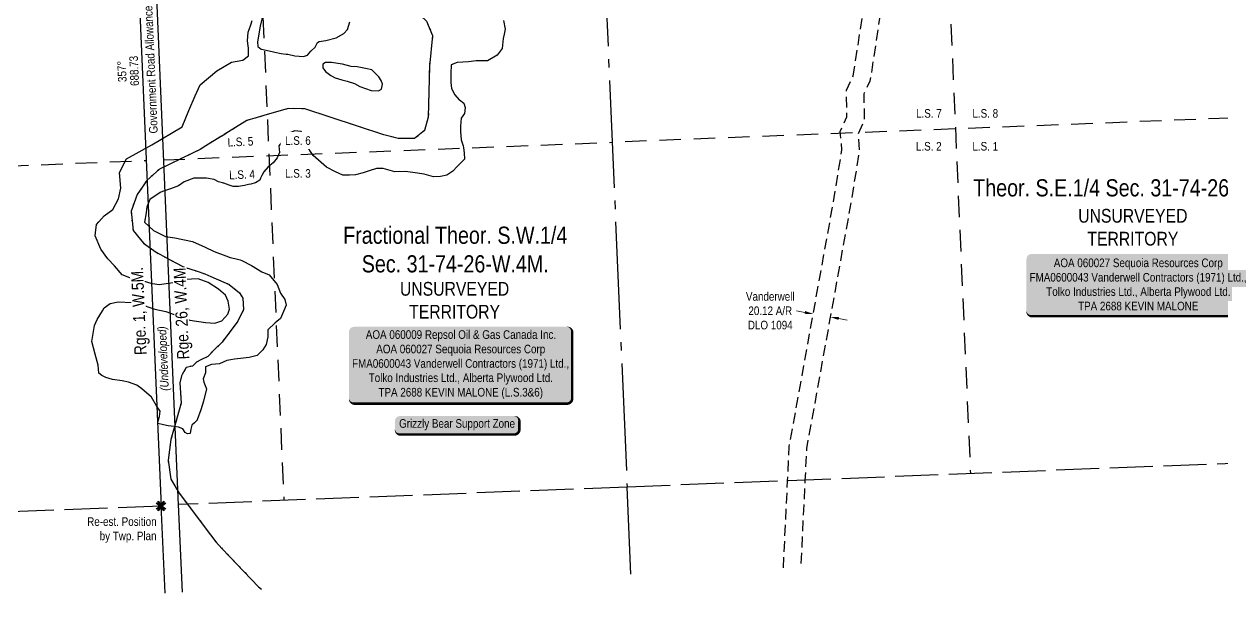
# Model space of a CAD drawing. Extents: x 686944 to 691954, y 6148394 to 6152199.
# Drawn here: x 689446 to 690841, y 6148493 to 6149156 of the extents above; entities that cross this region are included whole.
import ezdxf
from ezdxf.enums import TextEntityAlignment as Align

# ---------------------------------------------------------------- set-up
doc = ezdxf.new("R2010")
doc.units = 0
doc.header["$LTSCALE"] = 5
doc.header["$PDSIZE"] = 0.5
for name, pattern in [('foc-ACCESSROAD', [3.75, 2.5, -1.25]), ('foc-LSD', [8, 5, -3]), ('foc-QUARTERLINE', [33, 25, -3, 2, -3]), ('foc-UNSURVEYED', [12.5, 10, -2.5]), ('foc-WHEELTRACKS', [2, 0.4, -1.6])]:
    doc.linetypes.add(name, pattern=pattern)
doc.layers.get('Defpoints').update_dxf_attribs({"color": 9})
for name, color, linetype in [('AS-SURFACE IMPACT', 7, 'Continuous'), ('AS-WILDLIFE-BLOCK', 131, 'Continuous'), ('C-SYMBOL', 7, 'Continuous'), ('D-TXT', 6, 'Continuous'), ('F-AR', 190, 'foc-ACCESSROAD'), ('L-BD', 7, 'Continuous'), ('L-MON', 1, 'Continuous'), ('L-ROAD-T', 7, 'Continuous'), ('L-SEC', 7, 'Continuous'), ('L-SECQ', 8, 'foc-QUARTERLINE'), ('L-SECTION-LSD', 7, 'foc-LSD'), ('L-UNS-T', 3, 'Continuous'), ('L-USEC', 7, 'foc-UNSURVEYED'), ('T-WATER-P3', 160, 'foc-WHEELTRACKS'), ('WETLAND', 143, 'Continuous')]:
    doc.layers.add(name, color=color, linetype=linetype)
doc.layers.add('F-AR-T', color=190, linetype='Continuous', lineweight=9)
doc.layers.add('T-TEXT', color=48, linetype='Continuous', lineweight=18)
doc.styles.add('100L', font='', dxfattribs={"height": 11})
doc.styles.add('175L', font='', dxfattribs={"height": 20})
doc.styles.add('80', font='', dxfattribs={"height": 10})
doc.styles.add('80CG', font='', dxfattribs={"height": 10})
doc.styles.add('80L', font='', dxfattribs={"height": 10})
doc.styles.add('80LS', font='', dxfattribs={"height": 10})
doc.styles.add('foc-LtypeFont', font='', dxfattribs={"height": 7.35})
doc.styles.get('100L').set_extended_font_data('Arial Narrow')
doc.styles.get('175L').set_extended_font_data('Arial Narrow')
doc.styles.get('80').set_extended_font_data('Arial Narrow')
doc.styles.get('80CG').set_extended_font_data('Arial Narrow')
doc.styles.get('80L').set_extended_font_data('Arial Narrow')
doc.styles.get('80LS').set_extended_font_data('Arial Narrow', italic=True)
doc.styles.get('foc-LtypeFont').set_extended_font_data('Arial Narrow')
doc.linetypes.add('foc-TOPO-flowdirection-NOLINE', pattern='A,0,[">",foc-LtypeFont,S=0.3,R=0,X=0,Y=-0.945],-20,[">",foc-LtypeFont,S=0.3,R=0,X=0,Y=-0.945],0', length=20)
doc.dimstyles.new('Compass 5 000', dxfattribs={"dimscale": 5, "dimtxt": 9, "dimasz": 2, "dimexe": 0.2, "dimexo": 0.0625, "dimgap": 0.5, "dimtad": 0, "dimtih": 1, "dimtoh": 1, "dimzin": 0, "dimdsep": 46, "dimtxsty": '80CG', "dimcen": 0.1, "dimse1": 1, "dimse2": 1, "dimclrd": 256, "dimclrt": 256, "dimaunit": 1, "dimadec": 4, "dimazin": 0, "dimtfac": 0.06, "dimtofl": 0, "dimtmove": 0, "dimatfit": 1, "dimfxl": 0.2, "dimtolj": 1, "dimtzin": 0, "dimlwd": -1, "dimarcsym": 0})

# ---------------------------------------------------------------- blocks, each defined once
blk = doc.blocks.new('*U41')
h = blk.add_hatch(color=255)
edge = h.paths.add_edge_path()
edge.add_line((-124, -45.5), (124, -45.5))
edge.add_arc((124, -39.5), 6, 270, 360)
edge.add_line((130, -39.5), (130, 38))
edge.add_arc((124, 38), 6, 0, 90)
edge.add_line((124, 44), (-124, 44))
edge.add_arc((-124, 38), 6, 90, 180)
edge.add_line((-130, 38), (-130, -39.5))
edge.add_arc((-124, -39.5), 6, 180, 270)
at = {"color": 44, "flags": 128}
blk.add_lwpolyline([(-124, -45.5, 3, 3, 0), (124, -45.5, 3, 3, 0.414214), (130, -39.5, 3, 3, 0), (130, 38, 3, 0, 0.414214), (124, 44, 0, 0, 0), (-124, 44, 0, 0, 0.414214), (-130, 38, 0, 0, 0), (-130, -39.5, 0, 3, 0.414214)], format="xyseb", close=True, dxfattribs=at)
at = {"color": 44, "style": '80'}
blk.add_attdef('ENTER_TEXT_001', (-36, -5), '', height=10, dxfattribs=at)
blk = doc.blocks.new('*U42')
h = blk.add_hatch(color=255)
edge = h.paths.add_edge_path()
edge.add_line((-124, -37), (124, -37))
edge.add_arc((124, -31), 6, 270, 360)
edge.add_line((130, -31), (130, 29.5))
edge.add_arc((124, 29.5), 6, 0, 90)
edge.add_line((124, 35.5), (-124, 35.5))
edge.add_arc((-124, 29.5), 6, 90, 180)
edge.add_line((-130, 29.5), (-130, -31))
edge.add_arc((-124, -31), 6, 180, 270)
at = {"color": 44, "flags": 128}
blk.add_lwpolyline([(-124, -37, 3, 3, 0), (124, -37, 3, 3, 0.414214), (130, -31, 3, 3, 0), (130, 29.5, 3, 0, 0.414214), (124, 35.5, 0, 0, 0), (-124, 35.5, 0, 0, 0.414214), (-130, 29.5, 0, 0, 0), (-130, -31, 0, 3, 0.414214)], format="xyseb", close=True, dxfattribs=at)
at = {"color": 44, "style": '80'}
blk.add_attdef('ENTER_TEXT_001', (-36, -5), '', height=10, dxfattribs=at)
blk = doc.blocks.new('*D50')
at = {"layer": 'Defpoints', "color": 0, "transparency": 16777216}
for p in [(690364.9, 6148818.2), (690364.1, 6148813.7), (690383.9, 6148810.2)]:
    blk.add_point(p, dxfattribs=at)
at = {"layer": 'F-AR-T', "transparency": 16777216}
for p, q in [((690355, 6148820), (690345.2, 6148821.8)), ((690394.5, 6148812.9), (690404.4, 6148811.1))]:
    blk.add_line(p, q, dxfattribs=at)
for points in [[(690355.3, 6148821.6), (690354.7, 6148818.3), (690364.9, 6148818.2)], [(690394.8, 6148814.5), (690394.2, 6148811.2), (690384.7, 6148814.6)]]:
    blk.add_solid(points, dxfattribs=at)
at = {"layer": 'F-AR-T', "transparency": 16777216, "insert": (690314.8, 6148821.8), "char_height": 10, "attachment_point": 5, "style": '80CG'}
blk.add_mtext('\\A1;Vanderwell\\P20.12 A/R\\PDLO 1094', dxfattribs=at)
blk = doc.blocks.new('TEMP')
h = blk.add_hatch(color=255)
h.dxf.hatch_style = 1
h.paths.add_polyline_path([(0, 0.25), (-0.67, 1.15), (-0.67, 0.67), (-1.15, 0.67), (-0.25, 0), (-1.15, -0.67), (-0.67, -0.67), (-0.67, -1.15), (0, -0.25), (0.67, -1.15), (0.67, -0.67), (1.15, -0.67), (0.25, 0), (1.15, 0.67), (0.67, 0.67), (0.67, 1.15)])
h.paths.add_polyline_path([(0.57, 0.85), (0.57, 0.57), (0.85, 0.57), (0.08, 0), (0.85, -0.57), (0.57, -0.57), (0.57, -0.85), (0, -0.08), (-0.57, -0.85), (-0.57, -0.57), (-0.85, -0.57), (-0.08, 0), (-0.85, 0.57), (-0.57, 0.57), (-0.57, 0.85), (0, 0.08)], flags=16)
h = blk.add_hatch(color=1)
h.dxf.hatch_style = 1
h.paths.add_polyline_path([(0, 0.08), (-0.57, 0.85), (-0.57, 0.57), (-0.85, 0.57), (-0.08, 0), (-0.85, -0.57), (-0.57, -0.57), (-0.57, -0.85), (0, -0.08), (0.57, -0.85), (0.57, -0.57), (0.85, -0.57), (0.08, 0), (0.85, 0.57), (0.57, 0.57), (0.57, 0.85)])
at = {"color": 1}
for p, q in [((-0.08, 0), (0.08, 0)), ((0, 0.08), (0, -0.08))]:
    blk.add_line(p, q, dxfattribs=at)
at = {"color": 255, "flags": 128}
blk.add_lwpolyline([(-0.25, 0), (-1.15, 0.67), (-0.67, 0.67), (-0.67, 1.15), (0, 0.25), (0.67, 1.15), (0.67, 0.67), (1.15, 0.67), (0.25, 0), (1.15, -0.67), (0.67, -0.67), (0.67, -1.15), (0, -0.25), (-0.67, -1.15), (-0.67, -0.67), (-1.15, -0.67)], close=True, dxfattribs=at)
at = {"color": 1, "flags": 128}
blk.add_lwpolyline([(-0.08, 0), (-0.85, 0.57), (-0.57, 0.57), (-0.57, 0.85), (0, 0.08), (0.57, 0.85), (0.57, 0.57), (0.85, 0.57), (0.08, 0), (0.85, -0.57), (0.57, -0.57), (0.57, -0.85), (0, -0.08), (-0.57, -0.85), (-0.57, -0.57), (-0.85, -0.57)], close=True, dxfattribs=at)
blk = doc.blocks.new('*U86')
h = blk.add_hatch(color=255)
edge = h.paths.add_edge_path()
edge.add_line((-66.5, -11.5), (66.5, -11.5))
edge.add_arc((66.5, -5.5), 6, 270, 360)
edge.add_line((72.5, -5.5), (72.5, 4))
edge.add_arc((66.5, 4), 6, 0, 90)
edge.add_line((66.5, 10), (-66.5, 10))
edge.add_arc((-66.5, 4), 6, 90, 180)
edge.add_line((-72.5, 4), (-72.5, -5.5))
edge.add_arc((-66.5, -5.5), 6, 180, 270)
at = {"color": 131, "flags": 128}
blk.add_lwpolyline([(-66.5, -11.5, 3, 3, 0), (66.5, -11.5, 3, 3, 0.414214), (72.5, -5.5, 3, 3, 0), (72.5, 4, 3, 0, 0.414214), (66.5, 10, 0, 0, 0), (-66.5, 10, 0, 0, 0.414214), (-72.5, 4, 0, 0, 0), (-72.5, -5.5, 0, 3, 0.414214)], format="xyseb", close=True, dxfattribs=at)
at = {"color": 131, "style": '80'}
blk.add_attdef('ENTER_TEXT_001', (-36, -5), '', height=10, dxfattribs=at)

msp = doc.modelspace()

# ---------------------------------------------------------------- linework, layer by layer
at = {"layer": 'F-AR', "flags": 128}
for points in [[(690330.049, 6148522.357), (690335.017, 6148623.738), (690336.972, 6148663.643), (690389.312, 6148953.778), (690398.223, 6149009.456), (690396.378, 6149030.771), (690404.099, 6149047.803), (690403.423, 6149079.014), (690411.498, 6149095.548), (690431.964, 6149229.554), (690475.139, 6149331.099), (690529.07, 6149436.123), (690568.007, 6149511.962), (690707.603, 6149798.336), (690790.196, 6149977.297), (690881.172, 6150175.149), (690904.345, 6150224.773), (690908.59, 6150239.171), (690911.239, 6150248.158), (690920.236, 6150278.674), (690931.551, 6150317.059), (690929.15, 6150349.112)], [(690949.281, 6150349.945), (690951.906, 6150314.894), (690941.463, 6150279.466), (690932.465, 6150248.947), (690923.231, 6150217.626), (690910.694, 6150190.777), (690883.065, 6150131.612), (690808.462, 6149968.867), (690725.869, 6149789.906), (690586.057, 6149503.034), (690552.169, 6149437.027), (690493.385, 6149322.549), (690451.487, 6149224.008), (690430.94, 6149089.471), (690423.66, 6149074.566), (690424.33, 6149043.661), (690416.894, 6149027.257), (690418.498, 6149008.722), (690409.163, 6148950.398), (690357.02, 6148661.352), (690355.216, 6148624.527), (690350.249, 6148523.183)]]:
    msp.add_lwpolyline(points, dxfattribs=at)
at = {"layer": 'L-SEC'}
for p, q in [((689556.401, 6150202.683), (689625.424, 6148595.2)), ((689575.784, 6149282.375), (689605.327, 6148594.337)), ((689605.289, 6148595.228), (689609.688, 6148492.957)), ((689625.385, 6148596.093), (689629.785, 6148493.821))]:
    msp.add_line(p, q, dxfattribs=at)
at = {"layer": 'L-SECQ'}
for p in [(690113.366, 6149419.837), (690152.52, 6148515.136)]:
    msp.add_line(p, (690148.135, 6148616.445), dxfattribs=at)
at = {"layer": 'L-SECTION-LSD'}
for p, q in [((690513.003, 6149435.513), (690547.852, 6148632.071)), ((689713.686, 6149404.209), (689748.383, 6148600.814)), ((690930.106, 6149049.429), (690130.75, 6149018.155)), ((689608.14, 6148997.709), (690130.75, 6149018.155)), ((688786.397, 6148965.031), (689588.266, 6148996.933))]:
    msp.add_line(p, q, dxfattribs=at)
at = {"layer": 'L-USEC'}
for p, q in [((690947.568, 6148647.697), (690148.135, 6148616.445)), ((690148.135, 6148616.445), (689625.389, 6148596.005)), ((690148.135, 6148616.445), (690148.135, 6148616.445)), ((689605.327, 6148594.337), (688803.619, 6148563.209))]:
    msp.add_line(p, q, dxfattribs=at)
at = {"layer": 'T-WATER-P3', "flags": 128}
for points in [[(690436.358, 6150012.037), (690428.98, 6149994.867), (690420.82, 6149983.01), (690400.23, 6149960.144), (690392.397, 6149947.034), (690386.396, 6149932.413), (690382.531, 6149915.985), (690381.088, 6149895.779), (690382.862, 6149876.259), (690406.405, 6149795.837), (690408.159, 6149777.091), (690407.87, 6149676.845), (690395.381, 6149627.423), (690383.904, 6149598.728), (690368.663, 6149572.283), (690358.799, 6149561.582), (690336.139, 6149542.859), (690320.177, 6149534.467), (690211.28, 6149500.502), (690195.825, 6149475.604), (690182.999, 6149407.264), (690184.718, 6149387.495), (690191.961, 6149374.622), (690236.951, 6149316.192), (690241.998, 6149299.972), (690240.817, 6149281.393), (690236.168, 6149265.247), (690229.293, 6149252.1), (690219.573, 6149240.441), (690206.436, 6149234.091), (690190.671, 6149240.364), (690150.944, 6149263.014), (690125.179, 6149277.253), (690094.648, 6149287.968), (690077.704, 6149290.862), (689997.151, 6149291.072), (689961.016, 6149285.56), (689946.682, 6149279.239), (689935.467, 6149270.062), (689927.559, 6149257.667), (689909.51, 6149236.181), (689893.757, 6149211.158), (689889.111, 6149194.832), (689893.49, 6149179.075), (689914.477, 6149159.34), (689921.629, 6149142.631), (689917.796, 6149106.936), (689916.616, 6149047.305), (689912.132, 6149031.76), (689900.562, 6149022.394), (689881.647, 6149022.669), (689864.794, 6149026.764), (689772.888, 6149057.048), (689753.548, 6149057.494), (689725.085, 6149049.222), (689717.251, 6149046.945)], [(689717.252, 6149046.945), (689709.253, 6149044.62), (689705.405, 6149043.503), (689657.36, 6149013.924), (689650.829, 6149009.902), (689641.36, 6149005.278), (689603.636, 6148986.854), (689588.757, 6148973.618), (689577.464, 6148957.154), (689570.421, 6148937.882), (689572.781, 6148915.211), (689584.882, 6148900.565), (689599.731, 6148889.992), (689616.61, 6148880.678), (689631.579, 6148872.968), (689647.359, 6148867.811), (689656.328, 6148864.879), (689663.359, 6148861.838), (689684.732, 6148852.599), (689696.566, 6148842.944), (689700.423, 6148836.691), (689701.57, 6148823.493), (689694.886, 6148809.737), (689676.428, 6148785.443), (689667.695, 6148776.536), (689659.953, 6148768.639), (689651.748, 6148764.51), (689646.579, 6148761.908), (689642.079, 6148757.407), (689634.579, 6148755.905), (689629.927, 6148747.442), (689629.079, 6148745.899), (689627.362, 6148737.825), (689628.702, 6148714.313), (689616.898, 6148671.706), (689613.515, 6148647.712), (689616.886, 6148625.822), (689626.539, 6148609.382), (689663.064, 6148560.628), (689668.999, 6148552.705), (689676.674, 6148544.628), (689718.939, 6148500.152), (689722.342, 6148497.518)]]:
    msp.add_lwpolyline(points, dxfattribs=at)
at = {"layer": 'T-WATER-P3', "linetype": 'foc-TOPO-flowdirection-NOLINE', "flags": 128}
msp.add_lwpolyline([(690436.358, 6150012.037), (690428.98, 6149994.867), (690420.82, 6149983.01), (690400.23, 6149960.144), (690392.397, 6149947.034), (690386.396, 6149932.413), (690382.531, 6149915.985), (690381.088, 6149895.779), (690382.862, 6149876.259), (690406.405, 6149795.837), (690408.159, 6149777.091), (690407.87, 6149676.845), (690395.381, 6149627.423), (690383.904, 6149598.728), (690368.663, 6149572.283), (690358.8, 6149561.582), (690336.139, 6149542.859), (690320.177, 6149534.467), (690211.279, 6149500.502), (690195.825, 6149475.604), (690182.999, 6149407.264), (690184.718, 6149387.495), (690191.961, 6149374.622), (690236.951, 6149316.192), (690241.998, 6149299.972), (690240.817, 6149281.393), (690236.167, 6149265.247), (690229.293, 6149252.1), (690219.573, 6149240.441), (690206.436, 6149234.091), (690190.671, 6149240.364), (690150.944, 6149263.014), (690125.179, 6149277.253), (690094.648, 6149287.968), (690077.704, 6149290.862), (689997.151, 6149291.072), (689961.016, 6149285.56), (689946.682, 6149279.239), (689935.467, 6149270.062), (689927.559, 6149257.667), (689909.51, 6149236.181), (689893.757, 6149211.158), (689889.111, 6149194.832), (689893.49, 6149179.075), (689914.477, 6149159.34), (689921.629, 6149142.631), (689917.796, 6149106.936), (689916.616, 6149047.305), (689912.132, 6149031.76), (689900.562, 6149022.394), (689881.647, 6149022.669), (689864.794, 6149026.764), (689772.888, 6149057.048), (689753.548, 6149057.494), (689725.085, 6149049.221), (689717.251, 6149046.945)], dxfattribs=at)
at = {"layer": 'WETLAND', "linetype": 'Continuous'}
msp.add_lwpolyline([(689724.425, 6149168.036), (689720.677, 6149153.404), (689717.864, 6149135.205), (689718.238, 6149129.574), (689721.852, 6149126.763), (689724.306, 6149126.432), (689736.387, 6149123.611), (689737.912, 6149123.15), (689745.139, 6149121.745), (689750.974, 6149121.015), (689753.169, 6149120.741), (689761.288, 6149118.77), (689771.236, 6149117.931), (689776.054, 6149119.537), (689779.858, 6149124.341), (689779.868, 6149124.354), (689784.686, 6149129.172), (689787.497, 6149134.593), (689789.674, 6149135.716), (689797.333, 6149136.6), (689809.378, 6149140.013), (689818.211, 6149145.032), (689822.427, 6149149.649), (689825.237, 6149158.683)], dxfattribs=at)
msp.add_lwpolyline([(689849.929, 6149078.584), (689858.762, 6149077.982), (689861.974, 6149080.19), (689863.38, 6149085.811), (689861.774, 6149090.227), (689858.963, 6149094.443), (689854.747, 6149098.659), (689850.732, 6149102.473), (689843.505, 6149104.079), (689833.87, 6149106.086), (689826.643, 6149106.287), (689816.605, 6149109.098), (689811.185, 6149110.101), (689803.958, 6149111.306), (689796.731, 6149111.306), (689793.72, 6149109.298), (689793.72, 6149104.882), (689796.731, 6149100.465), (689803.155, 6149095.848), (689807.973, 6149093.439), (689815.802, 6149091.03), (689822.226, 6149089.223), (689830.457, 6149086.814), (689836.881, 6149083.201), (689843.305, 6149080.792), (689849.929, 6149078.584)], close=True, dxfattribs=at)

# ---------------------------------------------------------------- block references
at = {"layer": 'AS-SURFACE IMPACT'}
ref = msp.add_blockref('*U42', (690743.125, 6148852.547), dxfattribs=dict(at, xscale=0.99991162, yscale=0.99991162, zscale=0.99991162))
ref.add_attrib('ENTER_TEXT_001', 'AOA 060027 Sequoia Resources Corp', (690644.979, 6148872.72), dxfattribs={"layer": '0', "color": 44, "height": 9.99912, "style": '80'})
ref.add_attrib('ENTER_TEXT_002', 'FMA0600043 Vanderwell Contractors (1971) Ltd.,', (690616.755, 6148855.877), dxfattribs={"layer": '0', "color": 44, "height": 9.99912, "style": '80'})
ref.add_attrib('ENTER_TEXT_003', 'Tolko Industries Ltd., Alberta Plywood Ltd.', (690636.173, 6148839.212), dxfattribs={"layer": '0', "color": 44, "height": 9.99912, "style": '80'})
ref.add_attrib('ENTER_TEXT_004', 'TPA 2688 KEVIN MALONE', (690673.261, 6148822.369), dxfattribs={"layer": '0', "color": 44, "height": 9.99912, "style": '80'})
ref = msp.add_blockref('*U41', (689954.158, 6148759.17), dxfattribs=dict(at, xscale=0.99991162, yscale=0.99991162, zscale=0.99991162))
ref.add_attrib('ENTER_TEXT_001', 'AOA 060009 Repsol Oil & Gas Canada Inc.', (689843.843, 6148789.148), dxfattribs={"layer": '0', "color": 44, "height": 9.99912, "style": '80'})
ref.add_attrib('ENTER_TEXT_002', 'AOA 060027 Sequoia Resources Corp', (689856.011, 6148772.305), dxfattribs={"layer": '0', "color": 44, "height": 9.99912, "style": '80'})
ref.add_attrib('ENTER_TEXT_003', 'FMA0600043 Vanderwell Contractors (1971) Ltd.,', (689827.787, 6148755.463), dxfattribs={"layer": '0', "color": 44, "height": 9.99912, "style": '80'})
ref.add_attrib('ENTER_TEXT_004', 'Tolko Industries Ltd., Alberta Plywood Ltd.', (689847.206, 6148738.798), dxfattribs={"layer": '0', "color": 44, "height": 9.99912, "style": '80'})
ref.add_attrib('ENTER_TEXT_005', 'TPA 2688 KEVIN MALONE (L.S.3&6)', (689858.549, 6148721.955), dxfattribs={"layer": '0', "color": 44, "height": 9.99912, "style": '80'})
at = {"layer": 'AS-WILDLIFE-BLOCK', "color": 3}
ref = msp.add_blockref('*U86', (689950.163, 6148689.185), dxfattribs=dict(at, xscale=0.99991162, yscale=0.99991162, zscale=0.99991162))
ref.add_attrib('ENTER_TEXT_001', 'Grizzly Bear Support Zone', (689882.605, 6148685.567), dxfattribs={"layer": '0', "color": 131, "height": 9.99912, "style": '80'})

# ---------------------------------------------------------------- texts
at = {"layer": 'C-SYMBOL', "color": 3, "style": '175L'}
msp.add_text('Theor. S.E.1/4 Sec. 31-74-26-W.4M.', height=19.99823, dxfattribs=at).set_placement((690737.036, 6148949.099), align=Align.BOTTOM_CENTER)
at = {"layer": 'C-SYMBOL', "color": 3, "insert": (689947.984, 6148919.883), "char_height": 19.99823, "width": 260.1088, "attachment_point": 2, "style": '175L'}
msp.add_mtext('Fractional Theor. S.W.1/4 \\PSec. 31-74-26-W.4M.', dxfattribs=at)
at = {"layer": 'L-BD', "style": '80L'}
for s, p in [('357°', (689559.813, 6149100.741)), ('688.73', (689574.049, 6149101.353))]:
    msp.add_text(s, height=9.9991, rotation=92.4587, dxfattribs=at).set_placement(p, align=Align.MIDDLE)
at = {"layer": 'L-ROAD-T', "style": '80L'}
msp.add_text('Government Road Allowance', height=10, rotation=92.456492, dxfattribs=at).set_placement((689593.365, 6149102.866), align=Align.MIDDLE_CENTER)
at = {"layer": 'L-UNS-T', "color": 3, "char_height": 15.99859, "attachment_point": 5, "style": '80L'}
for insert in [(690737.036, 6148919.065), (689947.209, 6148833.984)]:
    msp.add_mtext_dynamic_manual_height_columns('UNSURVEYED TERRITORY', width=126.40258, gutter_width=47.496, heights=[0], dxfattribs=dict(at, insert=insert))

# ---------------------------------------------------------------- dimensions: what is measured, and where the dimension line sits
at = {"layer": 'F-AR-T'}
dim = msp.add_aligned_dim(p1=(690383.867, 6148810.172), p2=(690364.05, 6148813.746), distance=-4.534, text='Vanderwell\\P20.12 A/R\\PDLO 1094', dimstyle='Compass 5 000', dxfattribs=at)
dim.commit()
dim.dimension.update_dxf_attribs({"geometry": '*D50', "text_midpoint": (690314.784, 6148821.759)})

# ---------------------------------------------------------------- next in the draw order: texts
at = {"layer": 'L-SECTION-LSD', "attachment_point": 1, "style": '100L', "bg_fill": 3, "box_fill_scale": 1.5, "bg_fill_color": 256, "bg_fill_transparency": 0}
for s, width, insert, char_height in [('\\pi2.30591;L.S. 7', 30.87774, (690482.267, 6149056.826), 9.99912), ('L.S. 8', 30.39846, (690550.221, 6149056.826), 9.9991), ('\\pi2.14027;L.S. 2', 30.65071, (690482.267, 6149018.545), 9.99912), ('L.S. 1', 29.98854, (690550.221, 6149018.545), 9.9991), ('L.S. 3', 30.37323, (689749.782, 6148986.907), 9.9991)]:
    msp.add_mtext_dynamic_manual_height_columns(s, width=width, gutter_width=54.995, heights=[0], dxfattribs=dict(at, insert=insert, char_height=char_height))
at = {"layer": 'L-SECTION-LSD', "char_height": 10, "attachment_point": 1, "rotation": 2.45, "style": '100L', "bg_fill": 3, "box_fill_scale": 1.5, "bg_fill_color": 256, "bg_fill_transparency": 0}
for s, width, insert in [('\\pi1.75589;L.S. 5', 30.39846, (689680.9, 6149023.066)), ('\\pi1.98331;L.S. 4', 30.5372, (689682.536, 6148984.817))]:
    msp.add_mtext_dynamic_manual_height_columns(s, width=width, gutter_width=54.995, heights=[0], dxfattribs=dict(at, insert=insert))

# ---------------------------------------------------------------- next in the draw order: linework, layer by layer
at = {"layer": 'T-WATER-P3', "linetype": 'foc-TOPO-flowdirection-NOLINE', "flags": 128}
msp.add_lwpolyline([(689717.252, 6149046.945), (689709.253, 6149044.62), (689705.405, 6149043.503), (689657.36, 6149013.923), (689650.829, 6149009.902), (689641.36, 6149005.278), (689603.636, 6148986.854), (689588.757, 6148973.618), (689577.464, 6148957.154), (689570.422, 6148937.882), (689572.781, 6148915.211), (689584.883, 6148900.565), (689599.731, 6148889.992), (689616.61, 6148880.678), (689631.579, 6148872.968), (689647.36, 6148867.81), (689656.328, 6148864.879), (689663.359, 6148861.838), (689684.732, 6148852.599), (689696.566, 6148842.944), (689700.423, 6148836.691), (689701.57, 6148823.493), (689694.886, 6148809.737), (689676.428, 6148785.443), (689667.695, 6148776.536), (689659.953, 6148768.639), (689651.748, 6148764.51), (689646.579, 6148761.908), (689642.079, 6148757.407), (689634.579, 6148755.905), (689629.927, 6148747.442), (689629.079, 6148745.899), (689627.362, 6148737.825), (689628.702, 6148714.313), (689616.898, 6148671.706), (689613.515, 6148647.712), (689616.886, 6148625.822), (689626.539, 6148609.382), (689663.064, 6148560.628), (689668.999, 6148552.705), (689676.674, 6148544.628), (689718.939, 6148500.152), (689722.342, 6148497.518)], dxfattribs=at)
at = {"layer": 'WETLAND', "linetype": 'Continuous'}
msp.add_lwpolyline([(690004.169, 6149160.074), (690006.129, 6149149.781), (690004.829, 6149144.062), (690003.679, 6149138.999), (690002.699, 6149127.566), (689996.878, 6149119.537), (689992.757, 6149117.182), (689985.636, 6149113.113), (689972.185, 6149112.912), (689963.352, 6149111.908), (689950.304, 6149111.105), (689943.077, 6149108.495), (689942.675, 6149098.458), (689942.675, 6149087.818), (689943.478, 6149080.792), (689947.493, 6149073.364), (689952.713, 6149067.543), (689952.825, 6149067.464), (689958.133, 6149063.728), (689959.538, 6149058.509), (689958.735, 6149051.884), (689956.704, 6149049.04), (689954.72, 6149046.263), (689953.917, 6149036.828), (689953.917, 6149030.605), (689954.72, 6149021.17), (689957.129, 6149014.143), (689957.555, 6149011.65), (689958.535, 6149005.913), (689958.936, 6148998.686), (689950.103, 6148989.853), (689945.084, 6148984.633), (689938.259, 6148979.815), (689930.831, 6148978.209), (689922.6, 6148978.009), (689911.961, 6148981.02), (689898.511, 6148982.827), (689889.785, 6148984.07), (689877.633, 6148983.83), (689863.982, 6148987.645), (689856.153, 6148987.645), (689847.721, 6148985.035), (689840.752, 6148982.575), (689831.661, 6148980.217), (689824.635, 6148979.815), (689817.207, 6148980.016), (689808.575, 6148983.63), (689797.936, 6148989.05), (689782.414, 6149002.579), (689780.27, 6149006.314), (689776.857, 6149011.534), (689772.203, 6149024.212), (689768.626, 6149030.605), (689760.596, 6149031.609), (689756.581, 6149029.601), (689751.563, 6149025.988), (689750.026, 6149024.936), (689747.748, 6149020.495), (689742.577, 6149014.2), (689743.348, 6149006.105), (689740.778, 6149000.067), (689735.768, 6148994.028), (689729.986, 6148989.66), (689725.104, 6148983.622), (689722.663, 6148979.51), (689721.365, 6148976.411), (689720.35, 6148973.986), (689715.211, 6148971.031), (689715.097, 6148970.997), (689709.943, 6148969.489), (689707.227, 6148968.936), (689702.363, 6148967.947), (689695.425, 6148966.791), (689689.515, 6148966.534), (689676.924, 6148970.902), (689672.17, 6148972.187), (689667.175, 6148974.631), (689658.152, 6148976.302), (689643.723, 6148976.302), (689632.117, 6148972.225), (689625.53, 6148967.52), (689616.434, 6148963.756), (689607.135, 6148960.656), (689604.2, 6148959.678), (689592.281, 6148951.522), (689589.118, 6148943.759), (689588.831, 6148943.053), (689587.89, 6148935.839), (689586.055, 6148925.022), (689596.672, 6148915.45), (689610.64, 6148908.36), (689621.452, 6148906.668), (689641.841, 6148902.59), (689656.583, 6148896.003), (689667.248, 6148890.984), (689680.791, 6148885.934), (689685.755, 6148884.083), (689691.482, 6148882.727), (689697.674, 6148881.26), (689699.517, 6148880.316), (689710.535, 6148874.673), (689722.768, 6148867.145), (689731.374, 6148863.746), (689740.732, 6148852.452), (689744.417, 6148842.513), (689749.354, 6148834.875), (689751.161, 6148828.25), (689748.15, 6148821.023), (689744.536, 6148812.792), (689740.08, 6148809.198), (689738.313, 6148807.774), (689729.681, 6148799.744), (689729.681, 6148791.513), (689727.874, 6148782.479), (689724.06, 6148776.256), (689721.699, 6148773.895), (689717.435, 6148769.631), (689707.799, 6148767.222), (689697.762, 6148766.42), (689690.822, 6148765.41), (689686.721, 6148764.814), (689682.104, 6148763.81), (689673.431, 6148759.845), (689664.036, 6148759.193), (689657.211, 6148756.382), (689657.089, 6148749.717), (689654.4, 6148742.53), (689655.203, 6148738.515), (689656.73, 6148734.647), (689658.185, 6148730.962), (689654.697, 6148716.513), (689651.742, 6148706.492), (689647.502, 6148694.672), (689647.291, 6148694.452), (689644.162, 6148691.203), (689641.335, 6148688.376), (689640.051, 6148683.88), (689639.28, 6148678.869), (689636.068, 6148678.355), (689633.498, 6148680.025), (689630.672, 6148684.137), (689625.661, 6148686.064), (689620.65, 6148687.092), (689613.584, 6148687.863), (689608.188, 6148688.762), (689601.635, 6148690.689), (689601.892, 6148693.644), (689603.563, 6148698.655), (689604.176, 6148704.772), (689599.997, 6148711.214), (689594.176, 6148721.05), (689582.934, 6148730.887), (689577.313, 6148735.103), (689567.476, 6148738.541), (689560.048, 6148740.121), (689549.007, 6148741.928), (689541.178, 6148743.936), (689536.36, 6148746.345), (689532.997, 6148749.205), (689532.014, 6148758.381), (689528.671, 6148771.476), (689524.842, 6148786.218), (689527.728, 6148804.562), (689531.115, 6148811.626), (689537.163, 6148821.826), (689538.97, 6148825.44), (689545.996, 6148830.258), (689555.632, 6148832.265), (689571.29, 6148831.663), (689579.922, 6148829.753), (689598.191, 6148823.834), (689598.278, 6148823.813), (689611.038, 6148820.822), (689629.17, 6148814.566), (689638.943, 6148810.785), (689657.01, 6148808.175), (689667.85, 6148807.573), (689676.282, 6148810.183), (689683.107, 6148818.012), (689685.115, 6148823.633), (689683.709, 6148832.867), (689680.297, 6148839.894), (689672.267, 6148846.961), (689660.222, 6148854.95), (689648.634, 6148858.892), (689633.101, 6148858.141), (689622.08, 6148854.749), (689603.209, 6148851.938), (689595.581, 6148853.204), (689594.928, 6148853.265), (689583.655, 6148856.696), (689568.952, 6148860.127), (689560.13, 6148863.558), (689551.308, 6148874.34), (689543.466, 6148882.182), (689535.134, 6148893.454), (689528.763, 6148909.138), (689529.165, 6148912.756), (689530.233, 6148922.371), (689533.027, 6148925.63), (689539.055, 6148932.663), (689549.347, 6148940.015), (689555.719, 6148952.267), (689558.66, 6148964.52), (689557.06, 6148982.907), (689565.04, 6148999.036), (689594.55, 6149015.226), (689629.993, 6149036.312), (689637.71, 6149055.051), (689644.919, 6149072.344), (689650.8, 6149085.087), (689670.205, 6149101.266), (689687.535, 6149111.376), (689700.721, 6149113.985), (689707.117, 6149119.01), (689707.117, 6149127.69), (689706.836, 6149130.353), (689706.203, 6149136.369), (689706.855, 6149146.28), (689708.008, 6149149.657), (689709.971, 6149154.831), (689711.577, 6149160.185)], dxfattribs=at)

# ---------------------------------------------------------------- next in the draw order: texts
at = {"layer": 'D-TXT', "color": 3, "char_height": 13.99873, "attachment_point": 1, "rotation": 92.386724, "style": '80L', "bg_fill": 3, "box_fill_scale": 1.1, "bg_fill_color": 256, "bg_fill_transparency": 0}
for s, width, insert in [('Rge. 1, W.5M.', 101.26338, (689574.573, 6148770.008)), ('Rge. 26, W.4M', 105.89462, (689624.27, 6148764.907))]:
    msp.add_mtext_dynamic_manual_height_columns(s, width=width, gutter_width=47.496, heights=[0], dxfattribs=dict(at, insert=insert))
at = {"layer": 'L-MON', "insert": (689518.405, 6148581.224), "char_height": 9.99912, "attachment_point": 1, "style": '80L', "bg_fill": 3, "box_fill_scale": 1.1, "bg_fill_color": 256, "bg_fill_transparency": 0}
msp.add_mtext_dynamic_manual_height_columns('\\pi0.97986;Re-est. Position \\P\\pi15.4738;by Twp. Plan', width=80.15431, gutter_width=49.996, heights=[0], dxfattribs=at)
at = {"layer": 'L-SECTION-LSD', "insert": (689749.782, 6149025.189), "char_height": 9.9991, "attachment_point": 1, "style": '100L', "bg_fill": 3, "box_fill_scale": 1.5, "bg_fill_color": 256, "bg_fill_transparency": 0}
msp.add_mtext_dynamic_manual_height_columns('L.S. 6', width=30.48044, gutter_width=54.995, heights=[0], dxfattribs=at)

# ---------------------------------------------------------------- next in the draw order: block references
at = {"layer": 'L-MON', "color": 2, "xscale": 4.999558100000013, "yscale": 4.999558100000013, "zscale": 4.999558100000013}
msp.add_blockref('TEMP', (689605.327, 6148594.337), dxfattribs=at)

# ---------------------------------------------------------------- next in the draw order: texts
at = {"layer": 'T-TEXT', "style": '80LS'}
msp.add_text('(Undeveloped)', height=10, rotation=92.456492, dxfattribs=at).set_placement((689607.826, 6148766.155), align=Align.MIDDLE_CENTER)

doc.saveas('drawing.dxf')
